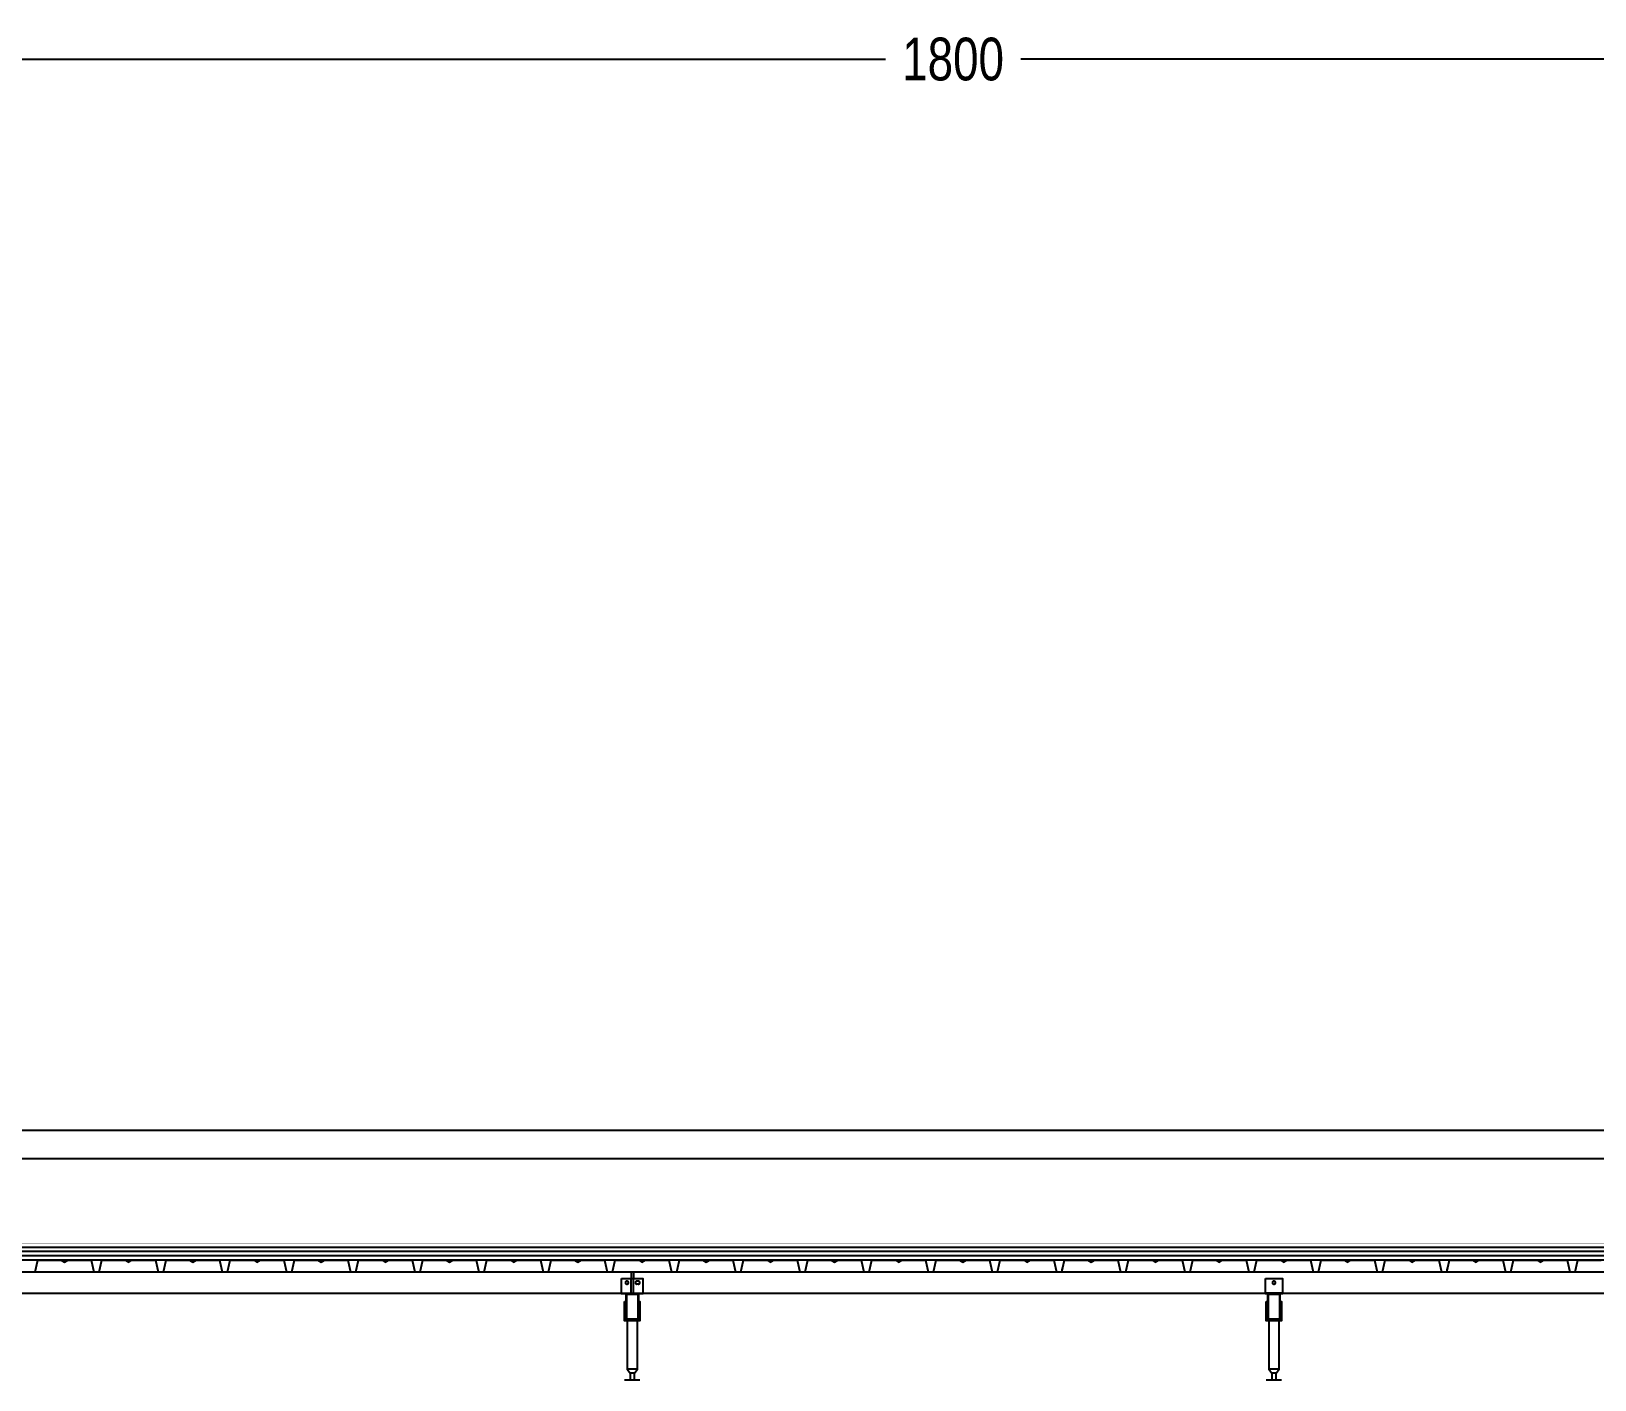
# Model space of a CAD drawing. Header units: centimetres. Extents: x 26569 to 160723, y -3143 to 14565.
# Drawn here: x 116177 to 116908, y -811 to -180 of the extents above; entities that cross this region are included whole.
import ezdxf

# ---------------------------------------------------------------- set-up
doc = ezdxf.new("R2010")
doc.units = ezdxf.units.CM
doc.header["$LTSCALE"] = 100
doc.linetypes.add('HIDDEN', pattern=[9.525, 6.35, -3.175])
for name, color, linetype in [('A-ANNO-DIMS', 187, 'Continuous'), ('A-ELEV-02', 253, 'Continuous'), ('A-ELEV-04', 250, 'Continuous'), ('A-WALL-INSL', 249, 'Continuous'), ('A-WALL-SNWPNL', 200, 'Continuous'), ('S-STEL', 3, 'Continuous')]:
    doc.layers.add(name, color=color, linetype=linetype)
doc.styles.add('Fields_100', font='act_simplex.shx', dxfattribs={"width": 0.8, "height": 20})
doc.linetypes.add('BATTING', pattern='A,0.00254,-2.54,[134,ltypeshp.shx,S=2.54,R=0,X=-2.54,Y=0],-5.08,[134,ltypeshp.shx,S=2.54,R=180,X=2.54,Y=0],-2.54', length=10.16254)
doc.dimstyles.new('FIELDS_100', dxfattribs={"dimscale": 0, "dimtxt": 20, "dimasz": 5, "dimexe": 5, "dimexo": 5, "dimgap": 5, "dimtad": 0, "dimdec": 0, "dimzin": 0, "dimdsep": 46, "dimtxsty": 'Fields_100', "dimblk": 'DOT', "dimcen": 0.09, "dimclrt": 50, "dimadec": 0, "dimazin": 0, "dimtfac": 1, "dimtdec": 0, "dimtix": 1, "dimtofl": 0, "dimtmove": 1, "dimatfit": 3, "dimfxl": 5, "dimfxlon": 1, "dimtolj": 1, "dimtzin": 0, "dimarcsym": 0})

# ---------------------------------------------------------------- blocks, each defined once
blk = doc.blocks.new('_Dot')
at = {"color": 0, "linetype": 'ByBlock', "lineweight": -2}
blk.add_line((-0.5, 0), (-1, 0), dxfattribs=at)
at = {"color": 0, "linetype": 'ByBlock', "const_width": 0.5}
blk.add_lwpolyline([(-0.25, 0, 1), (0.25, 0, 1)], format="xyb", close=True, dxfattribs=at)
blk = doc.blocks.new('*D479')
at = {"layer": 'A-ANNO-DIMS', "color": 0, "lineweight": -2, "transparency": 16777216}
for p, q in [((115707.73, -198.45), (115707.73, -188.45)), ((117507.73, -198.45), (117507.73, -188.45)), ((115712.73, -193.45), (116576.06, -193.45)), ((117502.73, -193.45), (116639.4, -193.45))]:
    blk.add_line(p, q, dxfattribs=at)
at = {"layer": 'DEFPOINTS', "color": 0, "transparency": 16777216}
for p in [(117507.73, -193.45), (115707.73, -1038.45), (117507.73, -1038.45)]:
    blk.add_point(p, dxfattribs=at)
at = {"layer": 'A-ANNO-DIMS', "color": 0, "lineweight": -2, "transparency": 16777216, "xscale": 5, "yscale": 5, "zscale": 5, "rotation": 180}
blk.add_blockref('_Dot', (115707.73, -193.45), dxfattribs=at)
at = {"layer": 'A-ANNO-DIMS', "color": 0, "lineweight": -2, "transparency": 16777216, "xscale": 5, "yscale": 5, "zscale": 5}
blk.add_blockref('_Dot', (117507.73, -193.45), dxfattribs=at)
at = {"layer": 'A-ANNO-DIMS', "color": 50, "transparency": 16777216, "insert": (116607.73, -193.45), "char_height": 20, "attachment_point": 5, "style": 'Fields_100'}
blk.add_mtext('\\A1;1800', dxfattribs=at)

msp = doc.modelspace()

# ---------------------------------------------------------------- linework, layer by layer
at = {"layer": 'A-ELEV-02'}
for points in [[(113862.73, -760.44), (122930.23, -760.44)], [(116457.23, -760.44), (116457.23, -763.44)], [(116458.23, -760.44), (116458.23, -763.44)], [(116459.93, -764.74), (116459.91, -764.74), (116459.9, -764.74), (116459.88, -764.75), (116459.87, -764.75), (116459.85, -764.75), (116459.83, -764.75), (116459.82, -764.75), (116459.8, -764.76), (116459.79, -764.76), (116459.77, -764.76), (116459.75, -764.77), (116459.74, -764.77), (116459.72, -764.78), (116459.7, -764.78), (116459.69, -764.79), (116459.67, -764.79), (116459.66, -764.8), (116459.64, -764.81), (116459.62, -764.81), (116459.61, -764.82), (116459.59, -764.83), (116459.58, -764.84), (116459.56, -764.85), (116459.55, -764.86), (116459.53, -764.87), (116459.52, -764.88), (116459.5, -764.89), (116459.49, -764.9), (116459.47, -764.91), (116459.46, -764.92), (116459.45, -764.94), (116459.43, -764.95), (116459.42, -764.96), (116459.41, -764.98), (116459.4, -764.99), (116459.39, -765), (116459.38, -765.02), (116459.36, -765.03), (116459.35, -765.05), (116459.34, -765.06), (116459.33, -765.08), (116459.33, -765.09), (116459.32, -765.11), (116459.31, -765.12), (116459.3, -765.14), (116459.29, -765.15), (116459.29, -765.17), (116459.28, -765.19), (116459.27, -765.2), (116459.27, -765.22), (116459.26, -765.23), (116459.26, -765.25), (116459.25, -765.27), (116459.25, -765.28), (116459.24, -765.3), (116459.24, -765.32), (116459.24, -765.33), (116459.24, -765.35), (116459.23, -765.36), (116459.23, -765.38), (116459.23, -765.4), (116459.23, -765.41), (116459.23, -765.43), (116459.23, -765.44), (116459.23, -765.46), (116459.23, -765.48), (116459.23, -765.49), (116459.23, -765.51), (116459.23, -765.52), (116459.24, -765.54), (116459.24, -765.55), (116459.24, -765.57), (116459.24, -765.59), (116459.25, -765.6), (116459.25, -765.62), (116459.26, -765.64), (116459.26, -765.65), (116459.27, -765.67), (116459.27, -765.69), (116459.28, -765.7), (116459.29, -765.72), (116459.29, -765.73), (116459.3, -765.75), (116459.31, -765.77), (116459.32, -765.78), (116459.33, -765.8), (116459.33, -765.81), (116459.34, -765.83), (116459.35, -765.84), (116459.36, -765.86), (116459.38, -765.87), (116459.39, -765.89), (116459.4, -765.9), (116459.41, -765.91), (116459.42, -765.93), (116459.43, -765.94), (116459.45, -765.95), (116459.46, -765.96), (116459.47, -765.98), (116459.49, -765.99), (116459.5, -766), (116459.52, -766.01), (116459.53, -766.02), (116459.55, -766.03), (116459.56, -766.04), (116459.58, -766.05), (116459.59, -766.06), (116459.61, -766.07), (116459.62, -766.07), (116459.64, -766.08), (116459.66, -766.09), (116459.67, -766.09), (116459.69, -766.1), (116459.7, -766.11), (116459.72, -766.11), (116459.74, -766.12), (116459.75, -766.12), (116459.77, -766.13), (116459.79, -766.13), (116459.8, -766.13), (116459.82, -766.13), (116459.83, -766.14), (116459.85, -766.14), (116459.87, -766.14), (116459.88, -766.14), (116459.9, -766.14), (116459.91, -766.14), (116459.93, -766.14)], [(116460.53, -764.74), (116459.93, -764.74)], [(116460.53, -766.14), (116459.93, -766.14)], [(116460.53, -766.14), (116460.55, -766.14), (116460.56, -766.14), (116460.58, -766.14), (116460.59, -766.14), (116460.61, -766.14), (116460.62, -766.14), (116460.64, -766.13), (116460.66, -766.13), (116460.67, -766.13), (116460.69, -766.13), (116460.71, -766.12), (116460.72, -766.12), (116460.74, -766.11), (116460.76, -766.11), (116460.77, -766.1), (116460.79, -766.09), (116460.8, -766.09), (116460.82, -766.08), (116460.84, -766.07), (116460.85, -766.07), (116460.87, -766.06), (116460.88, -766.05), (116460.9, -766.04), (116460.91, -766.03), (116460.93, -766.02), (116460.94, -766.01), (116460.96, -766), (116460.97, -765.99), (116460.98, -765.98), (116461, -765.96), (116461.01, -765.95), (116461.02, -765.94), (116461.04, -765.93), (116461.05, -765.91), (116461.06, -765.9), (116461.07, -765.89), (116461.08, -765.87), (116461.1, -765.86), (116461.11, -765.84), (116461.12, -765.83), (116461.13, -765.81), (116461.13, -765.8), (116461.14, -765.78), (116461.15, -765.77), (116461.16, -765.75), (116461.17, -765.73), (116461.17, -765.72), (116461.18, -765.7), (116461.19, -765.69), (116461.19, -765.67), (116461.2, -765.65), (116461.2, -765.64), (116461.21, -765.62), (116461.21, -765.6), (116461.21, -765.59), (116461.22, -765.57), (116461.22, -765.55), (116461.22, -765.54), (116461.23, -765.52), (116461.23, -765.51), (116461.23, -765.49), (116461.23, -765.48), (116461.23, -765.46), (116461.23, -765.44), (116461.23, -765.43), (116461.23, -765.41), (116461.23, -765.4), (116461.23, -765.38), (116461.23, -765.36), (116461.22, -765.35), (116461.22, -765.33), (116461.22, -765.32), (116461.21, -765.3), (116461.21, -765.28), (116461.21, -765.27), (116461.2, -765.25), (116461.2, -765.23), (116461.19, -765.22), (116461.19, -765.2), (116461.18, -765.19), (116461.17, -765.17), (116461.17, -765.15), (116461.16, -765.14), (116461.15, -765.12), (116461.14, -765.11), (116461.13, -765.09), (116461.13, -765.08), (116461.12, -765.06), (116461.11, -765.05), (116461.1, -765.03), (116461.08, -765.02), (116461.07, -765), (116461.06, -764.99), (116461.05, -764.98), (116461.04, -764.96), (116461.02, -764.95), (116461.01, -764.94), (116461, -764.92), (116460.98, -764.91), (116460.97, -764.9), (116460.96, -764.89), (116460.94, -764.88), (116460.93, -764.87), (116460.91, -764.86), (116460.9, -764.85), (116460.88, -764.84), (116460.87, -764.83), (116460.85, -764.82), (116460.84, -764.81), (116460.82, -764.81), (116460.8, -764.8), (116460.79, -764.79), (116460.77, -764.79), (116460.76, -764.78), (116460.74, -764.78), (116460.72, -764.77), (116460.71, -764.77), (116460.69, -764.76), (116460.67, -764.76), (116460.66, -764.76), (116460.64, -764.75), (116460.62, -764.75), (116460.61, -764.75), (116460.59, -764.75), (116460.58, -764.75), (116460.56, -764.74), (116460.55, -764.74), (116460.53, -764.74)], [(113862.73, -770.44), (122930.23, -770.44)], [(116452.73, -770.44), (116462.73, -770.44)], [(116761.73, -770.44), (116753.73, -770.44)], [(116454.13, -776.04), (116454.63, -776.04)], [(116454.13, -777.44), (116454.63, -777.44)], [(116460.83, -776.04), (116461.33, -776.04)], [(116460.83, -777.44), (116461.33, -777.44)], [(116754.13, -776.04), (116754.63, -776.04)], [(116754.13, -777.44), (116754.63, -777.44)], [(116760.83, -776.04), (116761.33, -776.04)], [(116760.83, -777.44), (116761.33, -777.44)], [(116455.31, -783.24), (116455.31, -805.84), (116456.73, -807.84), (116456.73, -810.84)], [(116458.73, -810.84), (116458.73, -807.84), (116460.14, -805.84), (116460.14, -783.24)], [(116755.31, -783.24), (116755.31, -805.84), (116756.73, -807.84), (116756.73, -810.84)], [(116758.73, -810.84), (116758.73, -807.84), (116760.14, -805.84), (116760.14, -783.24)], [(116454.13, -810.84), (116461.33, -810.84)], [(116460.14, -805.84), (116455.31, -805.84)], [(116458.73, -807.84), (116456.73, -807.84)], [(116754.13, -810.84), (116761.33, -810.84)], [(116760.14, -805.84), (116755.31, -805.84)], [(116758.73, -807.84), (116756.73, -807.84)]]:
    msp.add_lwpolyline(points, dxfattribs=at)
for points in [[(116452.73, -763.44), (116462.73, -763.44), (116462.73, -770.74), (116452.73, -770.74)], [(116455.93, -765.44), (116455.93, -765.43), (116455.93, -765.41), (116455.93, -765.4), (116455.93, -765.38), (116455.93, -765.36), (116455.92, -765.35), (116455.92, -765.33), (116455.92, -765.32), (116455.91, -765.3), (116455.91, -765.28), (116455.91, -765.27), (116455.9, -765.25), (116455.9, -765.23), (116455.89, -765.22), (116455.89, -765.2), (116455.88, -765.19), (116455.87, -765.17), (116455.87, -765.15), (116455.86, -765.14), (116455.85, -765.12), (116455.84, -765.11), (116455.83, -765.09), (116455.83, -765.08), (116455.82, -765.06), (116455.81, -765.05), (116455.8, -765.03), (116455.78, -765.02), (116455.77, -765), (116455.76, -764.99), (116455.75, -764.98), (116455.74, -764.96), (116455.72, -764.95), (116455.71, -764.94), (116455.7, -764.92), (116455.68, -764.91), (116455.67, -764.9), (116455.66, -764.89), (116455.64, -764.88), (116455.63, -764.87), (116455.61, -764.86), (116455.6, -764.85), (116455.58, -764.84), (116455.57, -764.83), (116455.55, -764.82), (116455.54, -764.81), (116455.52, -764.81), (116455.5, -764.8), (116455.49, -764.79), (116455.47, -764.79), (116455.46, -764.78), (116455.44, -764.78), (116455.42, -764.77), (116455.41, -764.77), (116455.39, -764.76), (116455.37, -764.76), (116455.36, -764.76), (116455.34, -764.75), (116455.32, -764.75), (116455.31, -764.75), (116455.29, -764.75), (116455.28, -764.75), (116455.26, -764.74), (116455.25, -764.74), (116455.23, -764.74), (116455.21, -764.74), (116455.2, -764.74), (116455.18, -764.75), (116455.17, -764.75), (116455.15, -764.75), (116455.13, -764.75), (116455.12, -764.75), (116455.1, -764.76), (116455.09, -764.76), (116455.07, -764.76), (116455.05, -764.77), (116455.04, -764.77), (116455.02, -764.78), (116455, -764.78), (116454.99, -764.79), (116454.97, -764.79), (116454.96, -764.8), (116454.94, -764.81), (116454.92, -764.81), (116454.91, -764.82), (116454.89, -764.83), (116454.88, -764.84), (116454.86, -764.85), (116454.85, -764.86), (116454.83, -764.87), (116454.82, -764.88), (116454.8, -764.89), (116454.79, -764.9), (116454.77, -764.91), (116454.76, -764.92), (116454.75, -764.94), (116454.73, -764.95), (116454.72, -764.96), (116454.71, -764.98), (116454.7, -764.99), (116454.69, -765), (116454.68, -765.02), (116454.66, -765.03), (116454.65, -765.05), (116454.64, -765.06), (116454.63, -765.08), (116454.63, -765.09), (116454.62, -765.11), (116454.61, -765.12), (116454.6, -765.14), (116454.59, -765.15), (116454.59, -765.17), (116454.58, -765.19), (116454.57, -765.2), (116454.57, -765.22), (116454.56, -765.23), (116454.56, -765.25), (116454.55, -765.27), (116454.55, -765.28), (116454.54, -765.3), (116454.54, -765.32), (116454.54, -765.33), (116454.54, -765.35), (116454.53, -765.36), (116454.53, -765.38), (116454.53, -765.4), (116454.53, -765.41), (116454.53, -765.43), (116454.53, -765.44), (116454.53, -765.46), (116454.53, -765.48), (116454.53, -765.49), (116454.53, -765.51), (116454.53, -765.52), (116454.54, -765.54), (116454.54, -765.55), (116454.54, -765.57), (116454.54, -765.59), (116454.55, -765.6), (116454.55, -765.62), (116454.56, -765.64), (116454.56, -765.65), (116454.57, -765.67), (116454.57, -765.69), (116454.58, -765.7), (116454.59, -765.72), (116454.59, -765.73), (116454.6, -765.75), (116454.61, -765.77), (116454.62, -765.78), (116454.63, -765.8), (116454.63, -765.81), (116454.64, -765.83), (116454.65, -765.84), (116454.66, -765.86), (116454.68, -765.87), (116454.69, -765.89), (116454.7, -765.9), (116454.71, -765.91), (116454.72, -765.93), (116454.73, -765.94), (116454.75, -765.95), (116454.76, -765.96), (116454.77, -765.98), (116454.79, -765.99), (116454.8, -766), (116454.82, -766.01), (116454.83, -766.02), (116454.85, -766.03), (116454.86, -766.04), (116454.88, -766.05), (116454.89, -766.06), (116454.91, -766.07), (116454.92, -766.07), (116454.94, -766.08), (116454.96, -766.09), (116454.97, -766.09), (116454.99, -766.1), (116455, -766.11), (116455.02, -766.11), (116455.04, -766.12), (116455.05, -766.12), (116455.07, -766.13), (116455.09, -766.13), (116455.1, -766.13), (116455.12, -766.13), (116455.13, -766.14), (116455.15, -766.14), (116455.17, -766.14), (116455.18, -766.14), (116455.2, -766.14), (116455.21, -766.14), (116455.23, -766.14), (116455.25, -766.14), (116455.26, -766.14), (116455.28, -766.14), (116455.29, -766.14), (116455.31, -766.14), (116455.32, -766.14), (116455.34, -766.13), (116455.36, -766.13), (116455.37, -766.13), (116455.39, -766.13), (116455.41, -766.12), (116455.42, -766.12), (116455.44, -766.11), (116455.46, -766.11), (116455.47, -766.1), (116455.49, -766.09), (116455.5, -766.09), (116455.52, -766.08), (116455.54, -766.07), (116455.55, -766.07), (116455.57, -766.06), (116455.58, -766.05), (116455.6, -766.04), (116455.61, -766.03), (116455.63, -766.02), (116455.64, -766.01), (116455.66, -766), (116455.67, -765.99), (116455.68, -765.98), (116455.7, -765.96), (116455.71, -765.95), (116455.72, -765.94), (116455.74, -765.93), (116455.75, -765.91), (116455.76, -765.9), (116455.77, -765.89), (116455.78, -765.87), (116455.8, -765.86), (116455.81, -765.84), (116455.82, -765.83), (116455.83, -765.81), (116455.83, -765.8), (116455.84, -765.78), (116455.85, -765.77), (116455.86, -765.75), (116455.87, -765.73), (116455.87, -765.72), (116455.88, -765.7), (116455.89, -765.69), (116455.89, -765.67), (116455.9, -765.65), (116455.9, -765.64), (116455.91, -765.62), (116455.91, -765.6), (116455.91, -765.59), (116455.92, -765.57), (116455.92, -765.55), (116455.92, -765.54), (116455.93, -765.52), (116455.93, -765.51), (116455.93, -765.49), (116455.93, -765.48), (116455.93, -765.46)], [(116753.73, -763.44), (116761.73, -763.44), (116761.73, -770.74), (116753.73, -770.74)], [(116758.43, -765.44), (116758.43, -765.43), (116758.43, -765.41), (116758.43, -765.4), (116758.43, -765.38), (116758.43, -765.36), (116758.42, -765.35), (116758.42, -765.33), (116758.42, -765.32), (116758.42, -765.3), (116758.41, -765.28), (116758.41, -765.27), (116758.4, -765.25), (116758.4, -765.23), (116758.39, -765.22), (116758.39, -765.2), (116758.38, -765.19), (116758.37, -765.17), (116758.37, -765.15), (116758.36, -765.14), (116758.35, -765.12), (116758.34, -765.11), (116758.33, -765.09), (116758.33, -765.08), (116758.32, -765.06), (116758.31, -765.05), (116758.3, -765.03), (116758.28, -765.02), (116758.27, -765), (116758.26, -764.99), (116758.25, -764.98), (116758.24, -764.96), (116758.22, -764.95), (116758.21, -764.94), (116758.2, -764.92), (116758.19, -764.91), (116758.17, -764.9), (116758.16, -764.89), (116758.14, -764.88), (116758.13, -764.87), (116758.11, -764.86), (116758.1, -764.85), (116758.08, -764.84), (116758.07, -764.83), (116758.05, -764.82), (116758.04, -764.81), (116758.02, -764.81), (116758, -764.8), (116757.99, -764.79), (116757.97, -764.79), (116757.96, -764.78), (116757.94, -764.78), (116757.92, -764.77), (116757.91, -764.77), (116757.89, -764.76), (116757.87, -764.76), (116757.86, -764.76), (116757.84, -764.75), (116757.82, -764.75), (116757.81, -764.75), (116757.79, -764.75), (116757.78, -764.75), (116757.76, -764.74), (116757.75, -764.74), (116757.73, -764.74), (116757.71, -764.74), (116757.7, -764.74), (116757.68, -764.75), (116757.67, -764.75), (116757.65, -764.75), (116757.63, -764.75), (116757.62, -764.75), (116757.6, -764.76), (116757.59, -764.76), (116757.57, -764.76), (116757.55, -764.77), (116757.54, -764.77), (116757.52, -764.78), (116757.5, -764.78), (116757.49, -764.79), (116757.47, -764.79), (116757.46, -764.8), (116757.44, -764.81), (116757.42, -764.81), (116757.41, -764.82), (116757.39, -764.83), (116757.38, -764.84), (116757.36, -764.85), (116757.35, -764.86), (116757.33, -764.87), (116757.32, -764.88), (116757.3, -764.89), (116757.29, -764.9), (116757.27, -764.91), (116757.26, -764.92), (116757.25, -764.94), (116757.23, -764.95), (116757.22, -764.96), (116757.21, -764.98), (116757.2, -764.99), (116757.19, -765), (116757.18, -765.02), (116757.16, -765.03), (116757.15, -765.05), (116757.14, -765.06), (116757.13, -765.08), (116757.13, -765.09), (116757.12, -765.11), (116757.11, -765.12), (116757.1, -765.14), (116757.09, -765.15), (116757.09, -765.17), (116757.08, -765.19), (116757.07, -765.2), (116757.07, -765.22), (116757.06, -765.23), (116757.06, -765.25), (116757.05, -765.27), (116757.05, -765.28), (116757.04, -765.3), (116757.04, -765.32), (116757.04, -765.33), (116757.04, -765.35), (116757.03, -765.36), (116757.03, -765.38), (116757.03, -765.4), (116757.03, -765.41), (116757.03, -765.43), (116757.03, -765.44), (116757.03, -765.46), (116757.03, -765.47), (116757.03, -765.49), (116757.03, -765.51), (116757.03, -765.52), (116757.04, -765.54), (116757.04, -765.55), (116757.04, -765.57), (116757.04, -765.59), (116757.05, -765.6), (116757.05, -765.62), (116757.06, -765.64), (116757.06, -765.65), (116757.07, -765.67), (116757.07, -765.69), (116757.08, -765.7), (116757.09, -765.72), (116757.09, -765.73), (116757.1, -765.75), (116757.11, -765.77), (116757.12, -765.78), (116757.13, -765.8), (116757.13, -765.81), (116757.14, -765.83), (116757.15, -765.84), (116757.16, -765.86), (116757.18, -765.87), (116757.19, -765.88), (116757.2, -765.9), (116757.21, -765.91), (116757.22, -765.93), (116757.23, -765.94), (116757.25, -765.95), (116757.26, -765.96), (116757.27, -765.98), (116757.29, -765.99), (116757.3, -766), (116757.32, -766.01), (116757.33, -766.02), (116757.35, -766.03), (116757.36, -766.04), (116757.38, -766.05), (116757.39, -766.06), (116757.41, -766.07), (116757.42, -766.07), (116757.44, -766.08), (116757.46, -766.09), (116757.47, -766.09), (116757.49, -766.1), (116757.5, -766.11), (116757.52, -766.11), (116757.54, -766.12), (116757.55, -766.12), (116757.57, -766.13), (116757.59, -766.13), (116757.6, -766.13), (116757.62, -766.13), (116757.63, -766.14), (116757.65, -766.14), (116757.67, -766.14), (116757.68, -766.14), (116757.7, -766.14), (116757.71, -766.14), (116757.73, -766.14), (116757.75, -766.14), (116757.76, -766.14), (116757.78, -766.14), (116757.79, -766.14), (116757.81, -766.14), (116757.82, -766.14), (116757.84, -766.13), (116757.86, -766.13), (116757.87, -766.13), (116757.89, -766.13), (116757.91, -766.12), (116757.92, -766.12), (116757.94, -766.11), (116757.96, -766.11), (116757.97, -766.1), (116757.99, -766.09), (116758, -766.09), (116758.02, -766.08), (116758.04, -766.07), (116758.05, -766.07), (116758.07, -766.06), (116758.08, -766.05), (116758.1, -766.04), (116758.11, -766.03), (116758.13, -766.02), (116758.14, -766.01), (116758.16, -766), (116758.17, -765.99), (116758.19, -765.98), (116758.2, -765.96), (116758.21, -765.95), (116758.22, -765.94), (116758.24, -765.93), (116758.25, -765.91), (116758.26, -765.9), (116758.27, -765.88), (116758.28, -765.87), (116758.3, -765.86), (116758.31, -765.84), (116758.32, -765.83), (116758.33, -765.81), (116758.33, -765.8), (116758.34, -765.78), (116758.35, -765.77), (116758.36, -765.75), (116758.37, -765.73), (116758.37, -765.72), (116758.38, -765.7), (116758.39, -765.69), (116758.39, -765.67), (116758.4, -765.65), (116758.4, -765.64), (116758.41, -765.62), (116758.41, -765.6), (116758.42, -765.59), (116758.42, -765.57), (116758.42, -765.55), (116758.42, -765.54), (116758.43, -765.52), (116758.43, -765.51), (116758.43, -765.49), (116758.43, -765.47), (116758.43, -765.46)], [(116454.13, -774.24), (116454.63, -774.24), (116454.63, -782.74), (116460.83, -782.74), (116460.83, -774.24), (116461.33, -774.24), (116461.33, -783.24), (116454.13, -783.24)], [(116754.13, -774.24), (116754.63, -774.24), (116754.63, -782.74), (116760.83, -782.74), (116760.83, -774.24), (116761.33, -774.24), (116761.33, -783.24), (116754.13, -783.24)]]:
    msp.add_lwpolyline(points, close=True, dxfattribs=at)
at = {"layer": 'A-ELEV-02', "linetype": 'HIDDEN', "ltscale": 0.1}
for points in [[(116457.23, -770.44), (116457.23, -763.44)], [(116458.23, -770.44), (116458.23, -763.44)]]:
    msp.add_lwpolyline(points, dxfattribs=at)
at = {"layer": 'A-ELEV-04'}
for p, q in [((122968.28, -694.3), (103052.48, -694.3)), ((104871.32, -707.43), (122929.69, -707.43))]:
    msp.add_line(p, q, dxfattribs=at)
at = {"layer": 'A-WALL-INSL', "ltscale": 0.002, "const_width": 0.2}
msp.add_lwpolyline([(122937.73, -746.94), (104865.23, -746.94)], dxfattribs=at)
at = {"layer": 'A-WALL-INSL', "linetype": 'BATTING', "ltscale": 0.002}
for points in [[(122937.73, -748.94), (104865.23, -748.94)], [(122937.73, -752.94), (104865.23, -752.94)]]:
    msp.add_lwpolyline(points, dxfattribs=at)
at = {"layer": 'A-WALL-INSL', "ltscale": 0.002}
for points in [[(122937.73, -750.94), (104865.23, -750.94)], [(122937.73, -754.94), (104865.23, -754.94)]]:
    msp.add_lwpolyline(points, dxfattribs=at)
at = {"layer": 'A-WALL-SNWPNL', "ltscale": 100}
for points in [[(116176.02, -760.44), (116178.52, -760.44), (116179.77, -754.94), (116190.77, -754.94), (116192.27, -755.94), (116193.77, -754.94), (116204.77, -754.94), (116206.02, -760.44), (116208.52, -760.44), (116208.96, -758.49)], [(116205.57, -758.49), (116206.02, -760.44), (116208.52, -760.44), (116209.77, -754.94), (116220.77, -754.94), (116222.27, -755.94), (116223.77, -754.94), (116234.77, -754.94), (116236.02, -760.44), (116238.52, -760.44), (116239.77, -754.94), (116250.77, -754.94), (116252.27, -755.94), (116253.77, -754.94), (116264.77, -754.94), (116266.02, -760.44), (116268.52, -760.44), (116269.77, -754.94), (116280.77, -754.94), (116282.27, -755.94), (116283.77, -754.94), (116294.77, -754.94), (116296.02, -760.44), (116298.52, -760.44), (116298.96, -758.49)], [(116295.57, -758.49), (116296.02, -760.44), (116298.52, -760.44), (116299.77, -754.94), (116310.77, -754.94), (116312.27, -755.94), (116313.77, -754.94), (116324.77, -754.94), (116326.02, -760.44), (116328.52, -760.44), (116329.77, -754.94), (116340.77, -754.94), (116342.27, -755.94), (116343.77, -754.94), (116354.77, -754.94), (116356.02, -760.44), (116358.52, -760.44), (116359.77, -754.94), (116370.77, -754.94), (116372.27, -755.94), (116373.77, -754.94), (116384.77, -754.94), (116386.02, -760.44), (116388.52, -760.44), (116388.96, -758.49)], [(116385.57, -758.49), (116386.02, -760.44), (116388.52, -760.44), (116389.77, -754.94), (116400.77, -754.94), (116402.27, -755.94), (116403.77, -754.94), (116414.77, -754.94), (116416.02, -760.44), (116418.52, -760.44), (116419.77, -754.94), (116430.77, -754.94), (116432.27, -755.94), (116433.77, -754.94), (116444.77, -754.94), (116446.02, -760.44), (116448.52, -760.44), (116449.77, -754.94), (116460.77, -754.94), (116462.27, -755.94), (116463.77, -754.94), (116474.77, -754.94), (116476.02, -760.44), (116478.52, -760.44), (116478.96, -758.49)], [(116475.57, -758.49), (116476.02, -760.44), (116478.52, -760.44), (116479.77, -754.94), (116490.77, -754.94), (116492.27, -755.94), (116493.77, -754.94), (116504.77, -754.94), (116506.02, -760.44), (116508.52, -760.44), (116509.77, -754.94), (116520.77, -754.94), (116522.27, -755.94), (116523.77, -754.94), (116534.77, -754.94), (116536.02, -760.44), (116538.52, -760.44), (116539.77, -754.94), (116550.77, -754.94), (116552.27, -755.94), (116553.77, -754.94), (116564.77, -754.94), (116566.02, -760.44), (116568.52, -760.44), (116568.96, -758.49)], [(116565.57, -758.49), (116566.02, -760.44), (116568.52, -760.44), (116569.77, -754.94), (116580.77, -754.94), (116582.27, -755.94), (116583.77, -754.94), (116594.77, -754.94), (116596.02, -760.44), (116598.52, -760.44), (116599.77, -754.94), (116610.77, -754.94), (116612.27, -755.94), (116613.77, -754.94), (116624.77, -754.94), (116626.02, -760.44), (116628.52, -760.44), (116629.77, -754.94), (116640.77, -754.94), (116642.27, -755.94), (116643.77, -754.94), (116654.77, -754.94), (116656.02, -760.44), (116658.52, -760.44), (116658.96, -758.49)], [(116655.57, -758.49), (116656.02, -760.44), (116658.52, -760.44), (116659.77, -754.94), (116670.77, -754.94), (116672.27, -755.94), (116673.77, -754.94), (116684.77, -754.94), (116686.02, -760.44), (116688.52, -760.44), (116689.77, -754.94), (116700.77, -754.94), (116702.27, -755.94), (116703.77, -754.94), (116714.77, -754.94), (116716.02, -760.44), (116718.52, -760.44), (116719.77, -754.94), (116730.77, -754.94), (116732.27, -755.94), (116733.77, -754.94), (116744.77, -754.94), (116746.02, -760.44), (116748.52, -760.44), (116748.96, -758.49)], [(116745.57, -758.49), (116746.02, -760.44), (116748.52, -760.44), (116749.77, -754.94), (116760.77, -754.94), (116762.27, -755.94), (116763.77, -754.94), (116774.77, -754.94), (116776.02, -760.44), (116778.52, -760.44), (116779.77, -754.94), (116790.77, -754.94), (116792.27, -755.94), (116793.77, -754.94), (116804.77, -754.94), (116806.02, -760.44), (116808.52, -760.44), (116809.77, -754.94), (116820.77, -754.94), (116822.27, -755.94), (116823.77, -754.94), (116834.77, -754.94), (116836.02, -760.44), (116838.52, -760.44), (116838.96, -758.49)], [(116835.57, -758.49), (116836.02, -760.44), (116838.52, -760.44), (116839.77, -754.94), (116850.77, -754.94), (116852.27, -755.94), (116853.77, -754.94), (116864.77, -754.94), (116866.02, -760.44), (116868.52, -760.44), (116869.77, -754.94), (116880.77, -754.94), (116882.27, -755.94), (116883.77, -754.94), (116894.77, -754.94), (116896.02, -760.44), (116898.52, -760.44), (116899.77, -754.94), (116910.77, -754.94)]]:
    msp.add_lwpolyline(points, dxfattribs=at)
at = {"layer": 'S-STEL'}
for points in [[(116460.73, -782.74), (116460.73, -770.74), (116454.73, -770.74), (116454.73, -782.74)], [(116760.73, -782.74), (116760.73, -770.74), (116754.73, -770.74), (116754.73, -782.74)]]:
    msp.add_lwpolyline(points, dxfattribs=at)
for points in [[(116460.43, -771.04), (116455.03, -771.04), (116455.03, -782.44), (116460.43, -782.44)], [(116760.43, -771.04), (116755.03, -771.04), (116755.03, -782.44), (116760.43, -782.44)]]:
    msp.add_lwpolyline(points, close=True, dxfattribs=at)

# ---------------------------------------------------------------- dimensions: what is measured, and where the dimension line sits
at = {"layer": 'A-ANNO-DIMS'}
dim = msp.add_linear_dim(base=(117507.73, -193.45), p1=(115707.73, -1038.45), p2=(117507.73, -1038.45), dimstyle='FIELDS_100', override={"dimscale": 1}, dxfattribs=at)
dim.commit()
dim.dimension.update_dxf_attribs({"geometry": '*D479', "text_midpoint": (116607.73, -193.45)})

doc.saveas('drawing.dxf')
